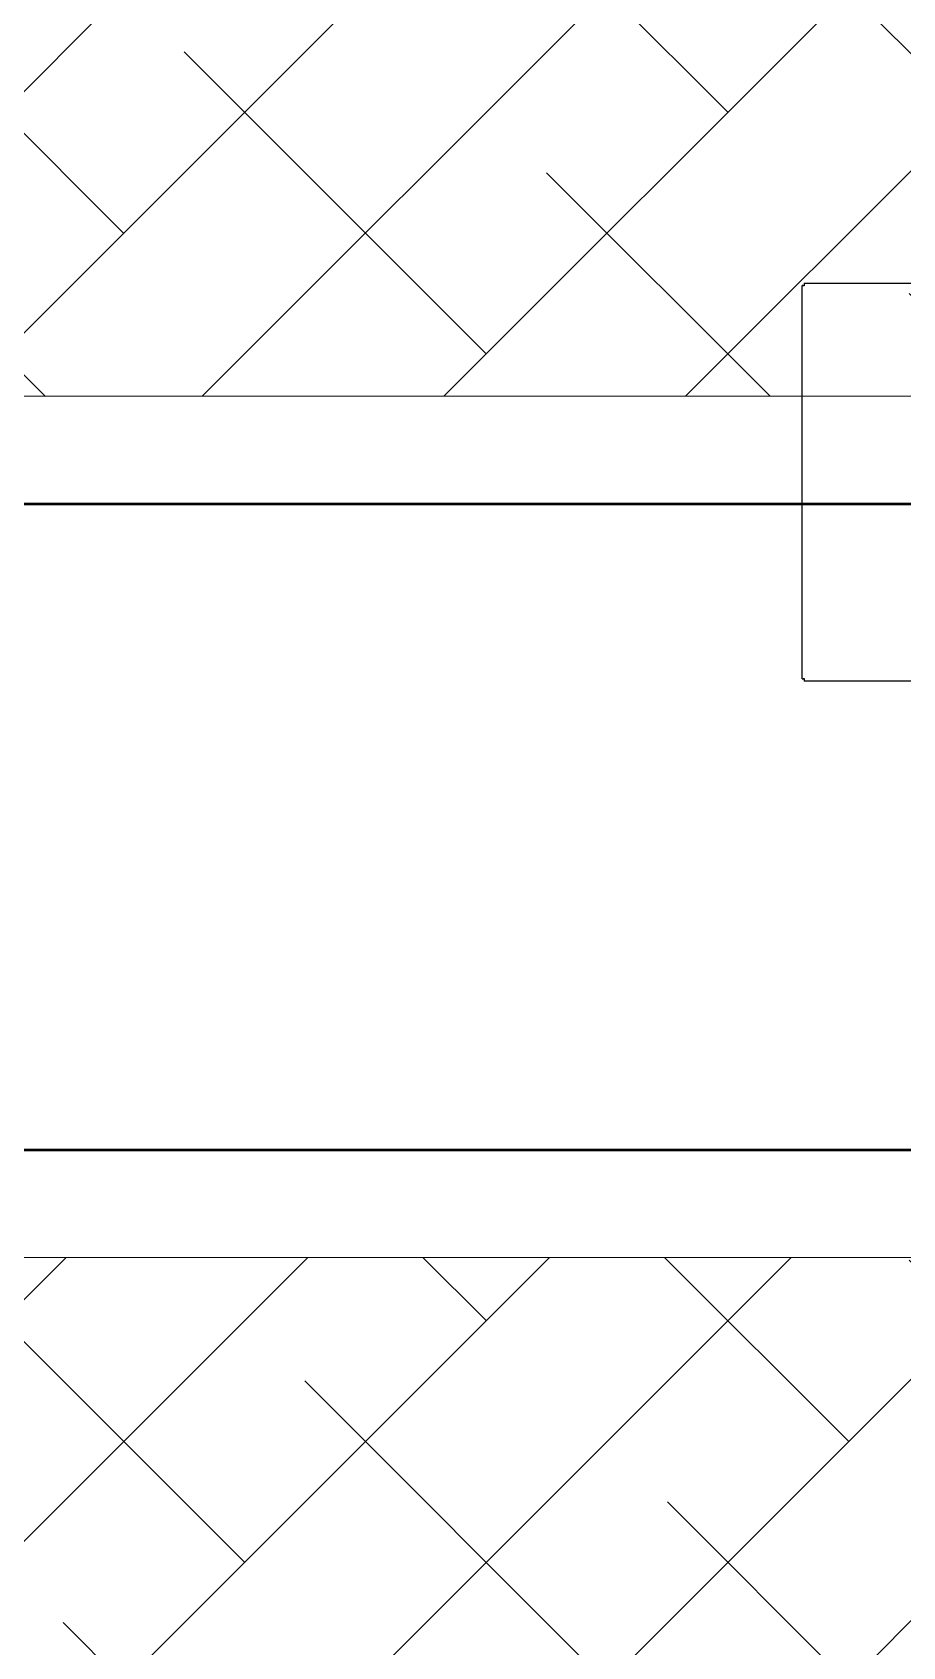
# Model space of a CAD drawing. Header units: millimetres. Extents: x 163705 to 1616509, y 81827 to 302547.
# Drawn here: x 224309 to 225118, y 147198 to 148698 of the extents above; entities that cross this region are included whole.
import ezdxf

# ---------------------------------------------------------------- set-up
doc = ezdxf.new("R2010")
doc.units = ezdxf.units.MM
doc.header["$LTSCALE"] = 10
doc.layers.add('1-填充', color=8, linetype='Continuous', lineweight=18)
doc.layers.add('1-设备轮廓', color=2, linetype='Continuous', lineweight=18)

# ---------------------------------------------------------------- blocks, each defined once
blk = doc.blocks.new('A$C5A5F0ED2')
at = {"layer": '1-填充'}
h = blk.add_hatch(dxfattribs=at)
h.set_pattern_fill('ANSI38', color=256, scale=50)
h.paths.add_polyline_path([(100, 100), (5900, 100), (5900, 1900), (100, 1900)])
h.paths.add_polyline_path([(675, 1000, 1), (1325, 1000, 1)], flags=16)
h.paths.add_polyline_path([(3325, 1000, 0.677608), (2764.3, 776.2, 0.677608)], flags=16)
h.paths.add_polyline_path([(5325, 1000, 0.677608), (4764.3, 776.2, 0.677608)], flags=16)
for points in [[(0, 0), (6000, 0), (6000, 2000), (0, 2000)], [(100, 100), (5900, 100), (5900, 1900), (100, 1900)]]:
    blk.add_lwpolyline(points, close=True, dxfattribs=at)
blk = doc.blocks.new('A$C7121566b')
at = {"layer": '1-设备轮廓', "lineweight": 50, "ltscale": 5}
for points in [[(4499.7, 7700.1), (47799.6, 7700.1)], [(4499.7, 7100.1), (47799.6, 7100.1)]]:
    blk.add_lwpolyline(points, dxfattribs=at)
for p in [(10999.7, 7700.1), (10999.7, 5100.1)]:
    blk.add_blockref('A$C5A5F0ED2', p)
blk = doc.blocks.new('11')
at = {"lineweight": 25}
for p, q in [((1154.5, -522.2), (1154.5, -990.9)), ((1522.3, -520), (1156.7, -520)), ((1156.7, -520.1), (1156.7, -521.5)), ((1156.7, -521.5), (1156.7, -521.7)), ((1522.3, -520.1), (1522.3, -521.5)), ((1522.3, -521.5), (1522.3, -521.7)), ((1524.5, -990.9), (1524.5, -522.2))]:
    blk.add_line(p, q, dxfattribs=at)
for points, knots in [([(1154.5, -522.2), (1154.5, -522.1), (1154.6, -522.1), (1154.8, -521.9), (1155, -521.9), (1155.5, -521.8), (1155.7, -521.7), (1156.3, -521.7), (1156.7, -521.7), (1157, -521.7)], [0, 0, 0, 0, 0.663211, 0.663211, 1.326422, 1.326422, 1.989633, 1.989633, 2.652844, 2.652844, 2.652844, 2.652844]), ([(1157, -521.7), (1157, -521.4), (1156.9, -520.8), (1156.8, -520.2), (1156.8, -520), (1156.8, -520), (1156.8, -520)], [0, 0, 0, 0, 0.552532, 1.105064, 1.657596, 1.767418, 1.767418, 1.767418, 1.767418]), ([(1156.9, -521.7), (1156.9, -521.7), (1156.8, -521.6), (1156.8, -521.5), (1156.8, -521.5), (1156.8, -521.5)], [0, 0, 0, 0, 0.0788248, 0.2412778, 0.2735672, 0.2735672, 0.2735672, 0.2735672]), ([(1522.2, -520), (1522.2, -520), (1522.2, -520), (1522.1, -520.2), (1522.1, -520.8), (1522, -521.4), (1522, -521.7)], [0, 0, 0, 0, 0.109822, 0.662354, 1.214886, 1.767418, 1.767418, 1.767418, 1.767418]), ([(1522, -521.7), (1522.3, -521.7), (1522.6, -521.7), (1523.3, -521.7), (1523.5, -521.8), (1524, -521.9), (1524.2, -521.9), (1524.4, -522.1), (1524.5, -522.1), (1524.5, -522.2)], [0, 0, 0, 0, 0.663211, 0.663211, 1.326422, 1.326422, 1.989633, 1.989633, 2.652844, 2.652844, 2.652844, 2.652844]), ([(1522.2, -521.5), (1522.2, -521.5), (1522.2, -521.5), (1522.2, -521.6), (1522.1, -521.7), (1522.1, -521.7)], [0, 0, 0, 0, 0.0322894, 0.1947424, 0.2735672, 0.2735672, 0.2735672, 0.2735672])]:
    blk.add_open_spline(points, degree=3, knots=knots, dxfattribs=at)
blk = doc.blocks.new('A$C790c3438')
at = {"xscale": -1, "rotation": 89.99999999999977}
blk.add_blockref('11', (-20639.6, 10613.1), dxfattribs=at)

msp = doc.modelspace()

# ---------------------------------------------------------------- block references
for name, p in [('A$C790c3438', (245144.313, 139006.156)), ('A$C7121566b', (209928.183, 140559.499))]:
    msp.add_blockref(name, p)

doc.saveas('drawing.dxf')
